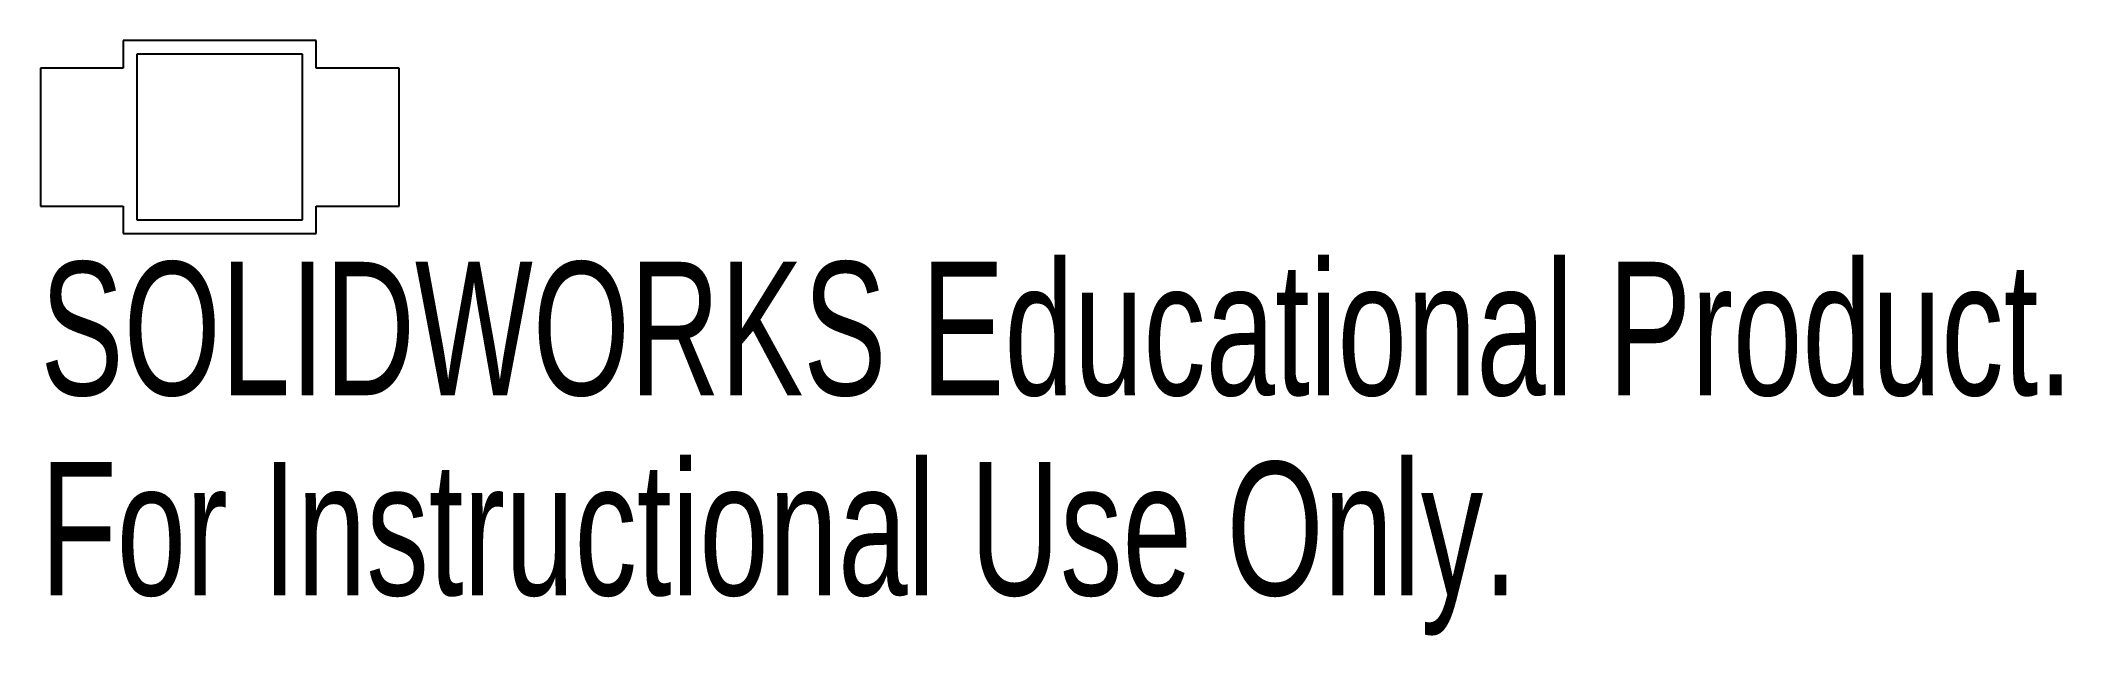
# Model space of a CAD drawing. Header units: millimetres. Extents: x -6.5 to 66.8, y -18.1 to 3.5.
import ezdxf

# ---------------------------------------------------------------- set-up
doc = ezdxf.new("R2010")
doc.units = ezdxf.units.MM
doc.styles.add('SLDTEXTSTYLE0', font='TXT', dxfattribs={"width": 0.7})

msp = doc.modelspace()

# ---------------------------------------------------------------- linework, layer by layer
at = {"color": 7, "linetype": 'Continuous', "lineweight": 25}
for p, q in [((3.5, 3.5), (-3.5, 3.5)), ((-3.5, 3.5), (-3.5, 2.5)), ((3, 3), (-3, 3)), ((-3, 3), (-3, -3)), ((3, -3), (3, 3)), ((3.5, 2.5), (3.5, 3.5)), ((-6.5, 2.5), (-6.5, -2.5)), ((-3.5, 2.5), (-6.5, 2.5)), ((6.5, 2.5), (3.5, 2.5)), ((6.5, -2.5), (6.5, 2.5)), ((-6.5, -2.5), (-3.5, -2.5)), ((-3.5, -2.5), (-3.5, -3.5)), ((3.5, -2.5), (6.5, -2.5)), ((3.5, -3.5), (3.5, -2.5)), ((-3.5, -3.5), (3.5, -3.5)), ((-3, -3), (3, -3))]:
    msp.add_line(p, q, dxfattribs=at)

# ---------------------------------------------------------------- texts
at = {"color": 7, "linetype": 'Continuous', "char_height": 4.83362, "attachment_point": 1, "style": 'SLDTEXTSTYLE0'}
for s, insert in [('SOLIDWORKS Educational Product.', (-6.5, -4.52)), ('For Instructional Use Only.', (-6.5, -11.77))]:
    msp.add_mtext(s, dxfattribs=dict(at, insert=insert))

doc.saveas('drawing.dxf')
